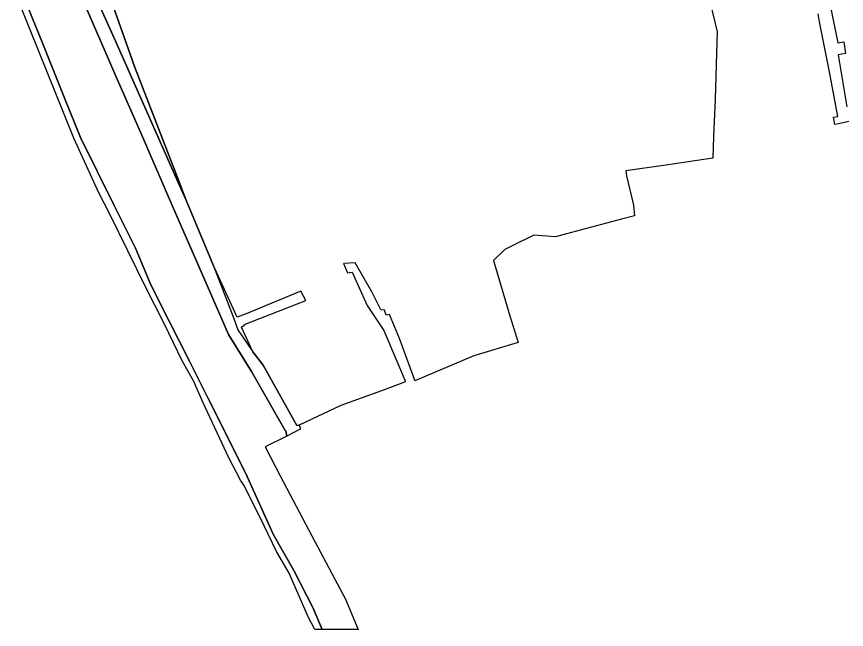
# Model space of a CAD drawing. Header units: feet. Extents: x 197796 to 199821, y 552499 to 555392.
# Drawn here: x 198845 to 199000.8, y 552705.8 to 552820.8 of the extents above; entities that cross this region are included whole.
import ezdxf

# ---------------------------------------------------------------- set-up
doc = ezdxf.new("R2010")
doc.units = ezdxf.units.FT
doc.header["$MEASUREMENT"] = 0
doc.layers.add('wipco_지적', color=20, linetype='CONTINUOUS')

msp = doc.modelspace()

# ---------------------------------------------------------------- linework, layer by layer
at = {"layer": 'wipco_지적', "color": 20}
msp.add_lwpolyline([(198856.28, 552843.77), (198861.89, 552826.18), (198867.09, 552811.4), (198875.51, 552789.78), (198876.75, 552786.43), (198875.56, 552789.07), (198869.32, 552803.19), (198863.32, 552816.62), (198859.32, 552825.53), (198856.29, 552836.64), (198853.99, 552843.46), (198856.28, 552843.77)], close=True, dxfattribs=at)
for points in [[(198844.95, 552827.88), (198849.89, 552815.66), (198854.01, 552805.37), (198856.98, 552798.07), (198863.28, 552785.33), (198867.3, 552777.29), (198870.19, 552770.42), (198873.59, 552763.59), (198877.47, 552755.96), (198880.87, 552749.24), (198887.97, 552735.16), (198893.12, 552723.61), (198897.02, 552716.84), (198900.65, 552709.72), (198902.35, 552705.76), (198900.94, 552705.76), (198899.69, 552708.12), (198896.17, 552716.31), (198893.75, 552720.37), (198890.73, 552726.75), (198887.63, 552732.82), (198887.01, 552733.79), (198884.82, 552737.98), (198879.99, 552748.27), (198878.19, 552752.39), (198876.08, 552756.15), (198872.65, 552763.17), (198869.14, 552770.06), (198862.51, 552783.57), (198860.38, 552787.7), (198855.71, 552797.97), (198845.81, 552822.5)], [(198855.82, 552827.49), (198859.15, 552819.85), (198863.43, 552810.02), (198868.21, 552799.12), (198875.08, 552783.35), (198878.19, 552776.17), (198882.88, 552765.45), (198884.73, 552761.14), (198889.09, 552754.17), (198895.37, 552743.07), (198895.52, 552743.04), (198895.69, 552742.03), (198891.66, 552740.01), (198894.49, 552734.6), (198901.05, 552722.15), (198906.73, 552711.46), (198909.13, 552705.76), (198902.35, 552705.76), (198900.65, 552709.72), (198897.02, 552716.84), (198893.12, 552723.61), (198887.97, 552735.16), (198880.87, 552749.24), (198877.47, 552755.96), (198873.59, 552763.59), (198870.19, 552770.42), (198867.3, 552777.29), (198863.28, 552785.33), (198856.98, 552798.07), (198854.01, 552805.37), (198849.89, 552815.66), (198844.95, 552827.88)], [(198859.32, 552825.53), (198863.32, 552816.62), (198869.32, 552803.19), (198875.56, 552789.07), (198876.75, 552786.43), (198881.8, 552774.29), (198885.77, 552764.12), (198886.51, 552761.96), (198889.35, 552757.85), (198891.24, 552755.33), (198897.58, 552744.01), (198898.04, 552744.06), (198898.29, 552743.35), (198898.09, 552743.3), (198895.69, 552742.03), (198895.52, 552743.04), (198895.37, 552743.07), (198889.09, 552754.17), (198884.73, 552761.14), (198882.88, 552765.45), (198878.19, 552776.17), (198875.08, 552783.35), (198868.21, 552799.12), (198863.43, 552810.02), (198859.15, 552819.85), (198855.82, 552827.49)], [(198974.13, 552828.11), (198976.57, 552817.94), (198976.49, 552816.03), (198976.15, 552805.23), (198975.85, 552798.27), (198975.7, 552794.23), (198966.92, 552792.91), (198959.41, 552791.82), (198959.5, 552790.87), (198960.8, 552785.41), (198961, 552783.41), (198958.59, 552782.77), (198948.26, 552780.01), (198946.19, 552779.46), (198942.08, 552779.74), (198938.14, 552777.84), (198936.66, 552777.09), (198934.56, 552774.97), (198937.61, 552764.61), (198939.14, 552759.63), (198930.84, 552757.11), (198919.78, 552752.41), (198919.62, 552752.87), (198916.86, 552760.39), (198914.97, 552764.85), (198914.4, 552764.71), (198914.06, 552765.7), (198913.36, 552765.74), (198911.66, 552769.11), (198908.55, 552774.56), (198906.33, 552774.41), (198907.09, 552772.7), (198907.97, 552772.84), (198910.81, 552766.53), (198913.94, 552761.85), (198917.94, 552752.44), (198917.96, 552752.25), (198917.52, 552752.02), (198913.51, 552750.56), (198905.88, 552747.81), (198898.04, 552744.06), (198897.58, 552744.01), (198891.24, 552755.33), (198889.35, 552757.85), (198887.22, 552762.48), (198887.89, 552763.02), (198899.25, 552767.51), (198898.34, 552769.24), (198891.84, 552766.57), (198888.39, 552765.11), (198886.38, 552764.34), (198881.8, 552774.29), (198876.75, 552786.43), (198875.51, 552789.78), (198867.09, 552811.4), (198861.89, 552826.18)], [(198996.95, 552826.91), (198999.19, 552815.86), (199000.32, 552816.07), (199000.32, 552816.07), (199000.68, 552813.85), (198999.25, 552813.61), (199000.91, 552803.84)], [(199001.28, 552801.1), (198999.35, 552800.67), (198998.62, 552800.52), (198998.42, 552801.88), (198999.24, 552802.03), (198997.82, 552809.42), (198997.55, 552811.07), (198995.79, 552819.77), (198995.54, 552821.29)]]:
    msp.add_lwpolyline(points, dxfattribs=at)

doc.saveas('drawing.dxf')
